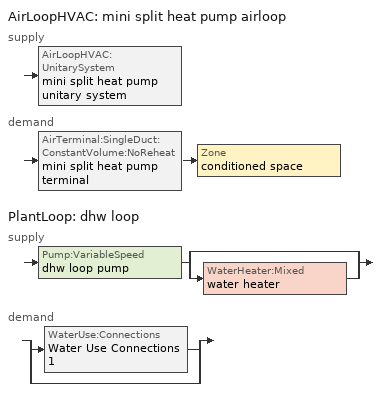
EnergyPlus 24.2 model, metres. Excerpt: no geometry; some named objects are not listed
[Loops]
AirLoopHVAC 'mini split heat pump airloop'
 supply: AirLoopHVAC:UnitarySystem 'mini split heat pump unitary system'
 demand: AirTerminal:SingleDuct:ConstantVolume:NoReheat 'mini split heat pump terminal' > Zone 'conditioned space'
PlantLoop 'dhw loop'
 supply: Pump:VariableSpeed 'dhw loop pump' > split
  | bypass
  | WaterHeater:Mixed 'water heater'
 demand: split
  | WaterUse:Connections 'Water Use Connections 1'
  | bypass
[ZoneControl:Thermostat]
conditioned space Thermostat: Zone or ZoneList=conditioned space; Control Type Schedule=conditioned space Thermostat Schedule; Control 1=conditioned space temperature setpoint; Temperature Difference Between Cutout And Setpoint {deltaC}=0
[ThermostatSetpoint:DualSetpoint]
conditioned space temperature setpoint: Heating Setpoint Temperature Schedule=heating setpoint; Cooling Setpoint Temperature Schedule=cooling setpoint
[AirLoopHVAC:UnitarySystem] Control Type=Load; Controlling Zone or Thermostat Location=conditioned space; Dehumidification Control Type=None; Availability Schedule=Always On Discrete; Fan Placement=BlowThrough; DX Heating Coil Sizing Ratio=1; Use DOAS DX Cooling Coil=No; Minimum Supply Air Temperature {C}=2; Latent Load Control=SensibleOnlyLoadControl; Heating Supply Air Flow Rate Method=SupplyAirFlowRate; No Load Supply Air Flow Rate Method=SupplyAirFlowRate; No Load Supply Air Flow Rate {m3/s}=0; No Load Supply Air Flow Rate Control Set To Low Speed=Yes; Maximum Supply Air Temperature {C}=48.8889; Maximum Outdoor Dry-Bulb Temperature for Supplemental Heater Operation {C}=21; Ancillary On-Cycle Electric Power {W}=0; Ancillary Off-Cycle Electric Power {W}=0
Name | Supply Fan | Supply Air Fan Operating Mode Schedule | Heating Coil | Cooling Supply Air Flow Rate Method | Heating Supply Air Flow Rate {m3/s} | Cooling Coil | Cooling Supply Air Flow Rate {m3/s} | Design Specification Multispeed Object
unit heater unitary system | unit heater supply fan | unit heater auto fan schedule | unit heater htg coil | None | 0.00141584
mini split heat pump unitary system | mini split heat pump supply fan | mini split heat pump auto fan schedule | mini split heat pump htg coil | SupplyAirFlowRate | 0.187835 | mini split heat pump clg coil | 0.187835 | Unitary System Performance Multispeed 1
[Fan:SystemModel] Availability Schedule=Always On Discrete; Speed Control Method=Discrete; Electric Power Minimum Flow Rate Fraction=0.2; Design Pressure Rise {Pa}=500; Motor Efficiency=1; Motor In Air Stream Fraction=1; Design Electric Power Consumption {W}=Autosize; Design Power Sizing Method=PowerPerFlow; Electric Power Per Unit Flow Rate Per Unit Pressure {W/((m3/s)-Pa)}=1.66667; Fan Total Efficiency=0.7; Motor Loss Radiative Fraction=0
Name | Design Maximum Air Flow Rate {m3/s} | Electric Power Per Unit Flow Rate {W/(m3/s)} | Number of Speeds | Speed Flow Fraction 1 | Speed Electric Power Fraction 1 | Speed Flow Fraction 2 | Speed Electric Power Fraction 2 | Speed Flow Fraction 3 | Speed Electric Power Fraction 3 | Speed Flow Fraction 4 | Speed Electric Power Fraction 4
unit heater supply fan | 0.00141584 | 1e-06 | 1 | 1 | 1
mini split heat pump supply fan | 0.231324 | 148.322 | 4 | 0.20706 | 0.00888 | 0.252 | 0.016 | 0.812 | 0.53539 | 1 | 1
[Coil:Heating:Fuel]
unit heater htg coil: Availability Schedule=Always On Discrete; Fuel Type=OtherFuel1; Burner Efficiency=0.3; Nominal Capacity {W}=0.293071; On Cycle Parasitic Electric Load {W}=0; Off Cycle Parasitic Fuel Load {W}=0
[ZoneHVAC:Baseboard:Convective:Electric]
electric baseboard: Availability Schedule=Always On Discrete; Heating Design Capacity {W}=26650.1; Efficiency=1
[AirTerminal:SingleDuct:ConstantVolume:NoReheat]
mini split heat pump terminal: Availability Schedule=Always On Discrete; Maximum Air Flow Rate {m3/s}=0.187835
[Zone equipment]
conditioned space: unit heater unitary system, electric baseboard, mini split heat pump terminal
[AirLoopHVAC]
mini split heat pump airloop: Design Supply Air Flow Rate {m3/s}=0.187835; Design Return Air Flow Fraction of Supply Air Flow=1
[Sizing:System]
mini split heat pump airloop: Type of Load to Size On=Sensible; Design Outdoor Air Flow Rate {m3/s}=Autosize; Central Heating Maximum System Air Flow Ratio=0.3; Preheat Design Temperature {C}=7; Preheat Design Humidity Ratio {kgWater/kgDryAir}=0.008; Precool Design Temperature {C}=12.8; Precool Design Humidity Ratio {kgWater/kgDryAir}=0.008; Central Cooling Design Supply Air Temperature {C}=12.8; Central Heating Design Supply Air Temperature {C}=16.7; Type of Zone Sum to Use=NonCoincident; 100% Outdoor Air in Cooling=Yes; 100% Outdoor Air in Heating=Yes; Central Cooling Design Supply Air Humidity Ratio {kgWater/kgDryAir}=0.0085; Central Heating Design Supply Air Humidity Ratio {kgWater/kgDryAir}=0.008; Cooling Supply Air Flow Rate Method=DesignDay; Cooling Supply Air Flow Rate {m3/s}=0; Cooling Supply Air Flow Rate Per Floor Area {m3/s-m2}=0.00996765; Cooling Fraction of Autosized Cooling Supply Air Flow Rate=1; Cooling Supply Air Flow Rate Per Unit Cooling Capacity {m3/s-W}=3.94755e-05; Heating Supply Air Flow Rate Method=DesignDay; Heating Supply Air Flow Rate {m3/s}=0; Heating Supply Air Flow Rate Per Floor Area {m3/s-m2}=0.00996765; Heating Fraction of Autosized Heating Supply Air Flow Rate=1; Heating Fraction of Autosized Cooling Supply Air Flow Rate=1; Heating Supply Air Flow Rate Per Unit Heating Capacity {m3/s-W}=3.15882e-05; System Outdoor Air Method=ZoneSum; Zone Maximum Outdoor Air Fraction=1; Cooling Design Capacity Method=CoolingDesignCapacity; Cooling Design Capacity {W}=Autosize; Cooling Design Capacity Per Floor Area {W/m2}=234.7; Fraction of Autosized Cooling Design Capacity=1; Heating Design Capacity Method=HeatingDesignCapacity; Heating Design Capacity {W}=Autosize; Heating Design Capacity Per Floor Area {W/m2}=157; Fraction of Autosized Heating Design Capacity=1; Central Cooling Capacity Control Method=OnOff; Occupant Diversity=Autosize
[AvailabilityManager:Scheduled]
mini split heat pump airloop Availability Manager: Schedule=Always On Discrete
[Coil:Heating:DX:MultiSpeed]
mini split heat pump htg coil: Availability Schedule=Always On Discrete; Minimum Outdoor Dry-Bulb Temperature for Compressor Operation {C}=-28.8889; Crankcase Heater Capacity {W}=50; Maximum Outdoor Dry-Bulb Temperature for Crankcase Heater Operation {C}=10; Defrost Energy Input Ratio Function of Temperature Curve=Defrosteir; Maximum Outdoor Dry-Bulb Temperature for Defrost Operation {C}=4.44444; Defrost Strategy=ReverseCycle; Defrost Control=Timed; Defrost Time Period Fraction=0.058333; Resistive Defrost Heater Capacity {W}=AutoSize; Apply Part Load Fraction to Speeds Greater than 1=No; Fuel Type=Electricity; Region number for Calculating HSPF=4; Number of Speeds=2; Speed Gross Rated Heating Capacity 1 {W}=1085.66; Speed Gross Rated Heating COP 1 {W/W}=4.27155; Speed Rated Air Flow Rate 1 {m3/s}=0.058306; Speed Rated Supply Air Fan Power Per Volume Flow Rate 2017 1 {W/(m3/s)}=773.3; Speed Rated Supply Air Fan Power Per Volume Flow Rate 2023 1 {W/(m3/s)}=934.4; Speed Heating Capacity Function of Temperature Curve Name 1=Heat-CAP-fT1; Speed Heating Capacity Function of Flow Fraction Curve Name 1=Heat-CAP-fFF1; Speed Energy Input Ratio Function of Temperature Curve Name 1=Heat-EIR-fT1; Speed Energy Input Ratio Function of Flow Fraction Curve Name 1=Heat-EIR-fFF1; Speed Part Load Fraction Correlation Curve Name 1=Heat-PLF-fPLR1; Speed Rated Waste Heat Fraction of Power Input 1=0.2; Speed Waste Heat Function of Temperature Curve Name 1=ConstantBiquadratic 1; Speed Gross Rated Heating Capacity 2 {W}=4276.03; Speed Gross Rated Heating COP 2 {W/W}=2.95613; Speed Rated Air Flow Rate 2 {m3/s}=0.231372; Speed Rated Supply Air Fan Power Per Volume Flow Rate 2017 2 {W/(m3/s)}=773.3; Speed Rated Supply Air Fan Power Per Volume Flow Rate 2023 2 {W/(m3/s)}=934.4; Speed Heating Capacity Function of Temperature Curve Name 2=Heat-CAP-fT2; Speed Heating Capacity Function of Flow Fraction Curve Name 2=Heat-CAP-fFF2; Speed Energy Input Ratio Function of Temperature Curve Name 2=Heat-EIR-fT2; Speed Energy Input Ratio Function of Flow Fraction Curve Name 2=Heat-EIR-fFF2; Speed Part Load Fraction Correlation Curve Name 2=Heat-PLF-fPLR2; Speed Rated Waste Heat Fraction of Power Input 2=0.2; Speed Waste Heat Function of Temperature Curve Name 2=ConstantBiquadratic 1
[Coil:Cooling:DX:MultiSpeed]
mini split heat pump clg coil: Availability Schedule=Always On Discrete; Condenser Type=AirCooled; Minimum Outdoor Dry-Bulb Temperature for Compressor Operation {C}=-25; Apply Part Load Fraction to Speeds Greater than 1=No; Apply Latent Degradation to Speeds Greater than 1=No; Crankcase Heater Capacity {W}=50; Maximum Outdoor Dry-Bulb Temperature for Crankcase Heater Operation {C}=10; Basin Heater Capacity {W/K}=0; Basin Heater Setpoint Temperature {C}=2; Fuel Type=Electricity; Number of Speeds=2; Speed Gross Rated Total Cooling Capacity 1 {W}=892.794; Speed Gross Rated Sensible Heat Ratio 1=0.806404; Speed Gross Rated Cooling COP 1 {W/W}=3.8641; Speed Rated Air Flow Rate 1 {m3/s}=0.0479074; Speed Rated Evaporator Fan Power Per Volume Flow Rate 2017 1 {W/(m3/s)}=773.3; Speed Rated Evaporator Fan Power Per Volume Flow Rate 2023 1 {W/(m3/s)}=934.4; Speed Total Cooling Capacity Function of Temperature Curve Name 1=Cool-CAP-fT1; Speed Total Cooling Capacity Function of Flow Fraction Curve Name 1=Cool-CAP-fFF1; Speed Energy Input Ratio Function of Temperature Curve Name 1=Cool-EIR-fT1; Speed Energy Input Ratio Function of Flow Fraction Curve Name 1=Cool-EIR-fFF1; Speed Part Load Fraction Correlation Curve Name 1=Cool-PLF-fPLR1; Speed Nominal Time for Condensate Removal to Begin 1 {s}=1000; Speed Ratio of Initial Moisture Evaporation Rate and Steady State Latent Capacity 1=1.5; Speed Maximum Cycling Rate 1 {cycles/hr}=3; Speed Latent Capacity Time Constant 1 {s}=45; Speed Rated Waste Heat Fraction of Power Input 1=0.2; Speed Waste Heat Function of Temperature Curve Name 1=ConstantBiquadratic; Speed Evaporative Condenser Effectiveness 1=0.9; Speed Evaporative Condenser Air Flow Rate 1 {m3/s}=AutoSize; Speed Rated Evaporative Condenser Pump Power Consumption 1 {W}=AutoSize; Speed Gross Rated Total Cooling Capacity 2 {W}=3518.37; Speed Gross Rated Sensible Heat Ratio 2=0.759942; Speed Gross Rated Cooling COP 2 {W/W}=2.92505; Speed Rated Air Flow Rate 2 {m3/s}=0.187874; Speed Rated Evaporator Fan Power Per Volume Flow Rate 2017 2 {W/(m3/s)}=773.3; Speed Rated Evaporator Fan Power Per Volume Flow Rate 2023 2 {W/(m3/s)}=934.4; Speed Total Cooling Capacity Function of Temperature Curve Name 2=Cool-CAP-fT2; Speed Total Cooling Capacity Function of Flow Fraction Curve Name 2=Cool-CAP-fFF2; Speed Energy Input Ratio Function of Temperature Curve Name 2=Cool-EIR-fT2; Speed Energy Input Ratio Function of Flow Fraction Curve Name 2=Cool-EIR-fFF2; Speed Part Load Fraction Correlation Curve Name 2=Cool-PLF-fPLR2; Speed Nominal Time for Condensate Removal to Begin 2 {s}=1000; Speed Ratio of Initial Moisture Evaporation Rate and Steady State Latent Capacity 2=1.5; Speed Maximum Cycling Rate 2 {cycles/hr}=3; Speed Latent Capacity Time Constant 2 {s}=45; Speed Rated Waste Heat Fraction of Power Input 2=0.2; Speed Waste Heat Function of Temperature Curve Name 2=ConstantBiquadratic; Speed Evaporative Condenser Effectiveness 2=0.9; Speed Evaporative Condenser Air Flow Rate 2 {m3/s}=AutoSize; Speed Rated Evaporative Condenser Pump Power Consumption 2 {W}=AutoSize
[UnitarySystemPerformance:Multispeed]
Unitary System Performance Multispeed 1: Number of Speeds for Heating=2; Number of Speeds for Cooling=2; Single Mode Operation=No; No Load Supply Air Flow Rate Ratio=1; Heating Speed Supply Air Flow Ratio 1=0.310345; Cooling Speed Supply Air Flow Ratio 1=0.255; Heating Speed Supply Air Flow Ratio 2=1.23153; Cooling Speed Supply Air Flow Ratio 2=1
[PlantLoop]
dhw loop: Fluid Type=Water; Plant Equipment Operation Scheme=dhw loop Operation Schemes; Maximum Loop Temperature {C}=100; Minimum Loop Temperature {C}=0; Maximum Loop Flow Rate {m3/s}=0.01; Minimum Loop Flow Rate {m3/s}=0; Plant Loop Volume {m3}=0.003; Load Distribution Scheme=Optimal; Plant Loop Demand Calculation Scheme=SingleSetpoint; Common Pipe Simulation=None
[Sizing:Plant]
dhw loop: Loop Type=Heating; Design Loop Exit Temperature {C}=56; Loop Design Temperature Difference {deltaC}=5.55556; Sizing Option=NonCoincident; Zone Timesteps in Averaging Window=1; Coincident Sizing Factor Mode=None
[Pump:VariableSpeed]
dhw loop pump: Design Maximum Flow Rate {m3/s}=0.01; Design Pump Head {Pa}=1; Design Power Consumption {W}=0; Motor Efficiency=0.85; Fraction of Motor Inefficiencies to Fluid Stream=0; Coefficient 1 of the Part Load Performance Curve=0; Coefficient 2 of the Part Load Performance Curve=1; Coefficient 3 of the Part Load Performance Curve=0; Coefficient 4 of the Part Load Performance Curve=0; Design Minimum Flow Rate {m3/s}=0; Pump Control Type=Intermittent; Skin Loss Radiative Fraction=0.5; Design Power Sizing Method=PowerPerFlowPerPressure; Design Electric Power per Unit Flow Rate {W/(m3/s)}=348701.1; Design Shaft Power per Unit Flow Rate per Unit Head {W/((m3/s)-Pa)}=1.28205; Design Minimum Flow Rate Fraction=0
[WaterHeater:Mixed]
water heater: Tank Volume {m3}=0.170344; Setpoint Temperature Schedule=water heater setpoint; Deadband Temperature Difference {deltaC}=2; Maximum Temperature Limit {C}=99; Heater Control Type=Cycle; Heater Maximum Capacity {W}=5500.06; Heater Minimum Capacity {W}=0; Heater Ignition Minimum Flow Rate {m3/s}=0; Heater Ignition Delay {s}=0; Heater Fuel Type=Electricity; Heater Thermal Efficiency=1; Off Cycle Parasitic Fuel Consumption Rate {W}=0; Off Cycle Parasitic Fuel Type=Electricity; Off Cycle Parasitic Heat Fraction to Tank=0; On Cycle Parasitic Fuel Consumption Rate {W}=0; On Cycle Parasitic Fuel Type=Electricity; On Cycle Parasitic Heat Fraction to Tank=0; Ambient Temperature Indicator=Zone; Ambient Temperature Zone=conditioned space; Off Cycle Loss Coefficient to Ambient Temperature {W/K}=2.93714; Off Cycle Loss Fraction to Zone=1; On Cycle Loss Coefficient to Ambient Temperature {W/K}=2.93714; On Cycle Loss Fraction to Zone=1; Use Side Effectiveness=1; Source Side Effectiveness=1; Use Side Design Flow Rate {m3/s}=Autosize; Source Side Design Flow Rate {m3/s}=Autosize; Indirect Water Heating Recovery Time {hr}=1.5; Source Side Flow Control Mode=IndirectHeatPrimarySetpoint
[WaterHeater:Sizing]
water heater: Design Mode=PeakDraw; Time Storage Can Meet Peak Draw {hr}=0.538503; Time for Tank Recovery {hr}=0; Nominal Tank Volume for Autosizing Plant Connections {m3}=1
[SetpointManager:Scheduled]
Setpoint Manager Scheduled 1: Control Variable=Temperature; Schedule=dhw temp
[WaterUse:Connections]
Water Use Connections 1: Drain Water Heat Exchanger Type=None; Drain Water Heat Exchanger Destination=Plant; Water Use Equipment Name 1=dhw fixtures; Water Use Equipment Name 2=dhw distribution waste; Water Use Equipment Name 3=clothes washer; Water Use Equipment Name 4=dishwasher
[WaterUse:Equipment]
Name | Peak Flow Rate {m3/s} | Flow Rate Fraction Schedule | Target Temperature Schedule
dhw fixtures | 4.42001e-06 | dhw fixtures schedule | mixed water temperature schedule
dhw distribution waste | 1.33996e-06 | dhw fixtures schedule | mixed water temperature schedule
clothes washer | 9.69919e-07 | clothes washer schedule
dishwasher | 2.90872e-07 | dishwasher schedule
[PlantEquipmentOperationSchemes]
dhw loop Operation Schemes: Control Scheme Object Type 1=PlantEquipmentOperation:HeatingLoad; Control Scheme Name 1=dhw loop Heating Operation Scheme; Control Scheme Schedule Name 1=Always On Discrete
[PlantEquipmentOperation:HeatingLoad]
dhw loop Heating Operation Scheme: Load Range Lower Limit 1 {W}=0; Load Range Upper Limit 1 {W}=1000000000; Range Equipment List Name 1=dhw loop Heating Equipment List
[PlantEquipmentList]
dhw loop Heating Equipment List: WaterHeater:Mixed, water heater
[EnergyManagementSystem:GlobalVariable]
infil_program_Qfan
infil_program_Qinf
mini_split_heat_pump_airloop_Fan_RTF
natural_vent_program_Qnv
natural_vent_program_Qwhf
[EnergyManagementSystem:InternalVariable]
mini_split_heat_pump_airloop_max_sup_fan_mfr: Internal Data Index Key=mini split heat pump supply fan; Internal Data Type=Fan Maximum Mass Flow Rate
[EnergyManagementSystem:Sensor]
Name | Output:Variable or Output:Meter Index Key | Output:Variable or Output:Meter
airflow_gain | infil flow | Infiltration Sensible Heat Gain Energy
airflow_gain_1 | natural vent flow | Infiltration Sensible Heat Gain Energy
airflow_gain_2 | whole house fan flow | Infiltration Sensible Heat Gain Energy
airflow_loss | infil flow | Infiltration Sensible Heat Loss Energy
airflow_loss_1 | natural vent flow | Infiltration Sensible Heat Loss Energy
airflow_loss_2 | whole house fan flow | Infiltration Sensible Heat Loss Energy
clg_load_cond |  | Cooling:EnergyTransfer:Zone:CONDITIONED SPACE
clg_sp_s; clg_sp_s_1 | cooling setpoint | Schedule Value
clothes_dryer_exhaust_0_sch_s | clothes dryer exhaust 0 schedule | Schedule Value
conditioned_space_clg_unmet_s | conditioned space | Zone Cooling Setpoint Not Met Time
conditioned_space_htg_unmet_s | conditioned space | Zone Heating Setpoint Not Met Time
cool_season | cooling season schedule | Schedule Value
dhw_loss | water heater | Water Heater Heat Loss Energy
dhw_rtf | water heater | Water Heater Runtime Fraction
fridge_tin_s; tin_s; tin_s_1 | conditioned space | Zone Mean Air Temperature
htg_load_cond |  | Heating:EnergyTransfer:Zone:CONDITIONED SPACE
htg_sp_s; htg_sp_s_1 | heating setpoint | Schedule Value
ig_ee_conv | clothes dryer | Electric Equipment Convective Heating Energy
ig_ee_conv_1 | clothes washer | Electric Equipment Convective Heating Energy
ig_ee_conv_2 | cooking range | Electric Equipment Convective Heating Energy
ig_ee_conv_3 | dishwasher | Electric Equipment Convective Heating Energy
ig_ee_conv_4 | fridge | Electric Equipment Convective Heating Energy
ig_ee_conv_5 | misc plug loads | Electric Equipment Convective Heating Energy
ig_ee_conv_6 | whole house fan | Electric Equipment Convective Heating Energy
ig_ee_rad | clothes dryer | Electric Equipment Radiant Heating Energy
ig_ee_rad_1 | clothes washer | Electric Equipment Radiant Heating Energy
ig_ee_rad_2 | cooking range | Electric Equipment Radiant Heating Energy
ig_ee_rad_3 | dishwasher | Electric Equipment Radiant Heating Energy
ig_ee_rad_4 | fridge | Electric Equipment Radiant Heating Energy
ig_ee_rad_5 | misc plug loads | Electric Equipment Radiant Heating Energy
ig_ee_rad_6 | whole house fan | Electric Equipment Radiant Heating Energy
ig_lgt_conv | interior lighting | Lights Convective Heating Energy
ig_lgt_rad | interior lighting | Lights Radiant Heating Energy
ig_lgt_vis | interior lighting | Lights Visible Radiation Heating Energy
ig_oe_conv | clothes dryer 1 | Other Equipment Convective Heating Energy
ig_oe_conv_1 | cooking range 1 | Other Equipment Convective Heating Energy
ig_oe_conv_2 | general water use latent | Other Equipment Convective Heating Energy
ig_oe_conv_3 | general water use sensible | Other Equipment Convective Heating Energy
ig_oe_conv_4 | water heater energy adjustment1 | Other Equipment Convective Heating Energy
ig_oe_rad | clothes dryer 1 | Other Equipment Radiant Heating Energy
ig_oe_rad_1 | cooking range 1 | Other Equipment Radiant Heating Energy
ig_oe_rad_2 | general water use latent | Other Equipment Radiant Heating Energy
ig_oe_rad_3 | general water use sensible | Other Equipment Radiant Heating Energy
ig_oe_rad_4 | water heater energy adjustment1 | Other Equipment Radiant Heating Energy
ig_ppl_conv | occupants | People Convective Heating Energy
ig_ppl_rad | occupants | People Radiant Heating Energy
im_conv | furniture mass conditioned space 1 | Surface Inside Face Convection Heat Gain Energy
im_conv_1 | partition wall mass | Surface Inside Face Convection Heat Gain Energy
im_ig | furniture mass conditioned space 1 | Surface Inside Face Internal Gains Radiation Heat Gain Energy
im_ig_1 | partition wall mass | Surface Inside Face Internal Gains Radiation Heat Gain Energy
im_lgt | furniture mass conditioned space 1 | Surface Inside Face Lights Radiation Heat Gain Energy
im_lgt_1 | partition wall mass | Surface Inside Face Lights Radiation Heat Gain Energy
im_sol | furniture mass conditioned space 1 | Surface Inside Face Solar Radiation Heat Gain Energy
im_sol_1 | partition wall mass | Surface Inside Face Solar Radiation Heat Gain Energy
im_surf | furniture mass conditioned space 1 | Surface Inside Face Net Surface Thermal Radiation Heat Gain Energy
im_surf_1 | partition wall mass | Surface Inside Face Net Surface Thermal Radiation Heat Gain Energy
mech_vent_bath_fan_0_sch_s | mech vent bath fan 0 schedule | Schedule Value
mech_vent_bath_fan_1_sch_s | mech vent bath fan 1 schedule | Schedule Value
mech_vent_range_fan_0_sch_s | mech vent range fan 0 schedule | Schedule Value
mini_split_heat_pump_airloop_Fan_RTF_s | mini split heat pump supply fan | Fan Runtime Fraction Speed 1
mini_split_heat_pump_airloop_Fan_RTF_s_1 | mini split heat pump supply fan | Fan Runtime Fraction Speed 2
mini_split_heat_pump_airloop_Fan_RTF_s_2 | mini split heat pump supply fan | Fan Runtime Fraction Speed 3
mini_split_heat_pump_airloop_Fan_RTF_s_3 | mini split heat pump supply fan | Fan Runtime Fraction Speed 4
mini_split_heat_pump_clg_coil_s | mini split heat pump clg coil | Cooling Coil Total Cooling Energy
mini_split_heat_pump_htg_coil_s | mini split heat pump htg coil | Heating Coil Heating Energy
mini_split_heat_pump_supply_fan_s | mini split heat pump supply fan | Fan Electricity Energy
mv_conv | mech vent bath fan 0 | Electric Equipment Convective Heating Energy
mv_conv_1 | mech vent bath fan 1 | Electric Equipment Convective Heating Energy
mv_conv_2 | mech vent house fan | Electric Equipment Convective Heating Energy
mv_conv_3 | mech vent house fan cfis | Electric Equipment Convective Heating Energy
mv_conv_4 | mech vent range fan 0 | Electric Equipment Convective Heating Energy
mv_conv_5 | mech vent house fan latent load | Other Equipment Convective Heating Energy
mv_conv_6 | mech vent house fan sensible load | Other Equipment Convective Heating Energy
mv_rad | mech vent bath fan 0 | Electric Equipment Radiant Heating Energy
mv_rad_1 | mech vent bath fan 1 | Electric Equipment Radiant Heating Energy
mv_rad_2 | mech vent house fan | Electric Equipment Radiant Heating Energy
mv_rad_3 | mech vent house fan cfis | Electric Equipment Radiant Heating Energy
mv_rad_4 | mech vent range fan 0 | Electric Equipment Radiant Heating Energy
mv_rad_5 | mech vent house fan latent load | Other Equipment Radiant Heating Energy
mv_rad_6 | mech vent house fan sensible load | Other Equipment Radiant Heating Energy
natural_vent_s | natural vent schedule | Schedule Value
out_pb_s |  | Site Outdoor Air Barometric Pressure
out_wt_s |  | Site Outdoor Air Humidity Ratio
site_vw_s |  | Site Wind Speed
ss_back_out | Window1 | Surface Window Shortwave from Zone Back Out Window Heat Transfer Rate
ss_back_out_1 | Window11 | Surface Window Shortwave from Zone Back Out Window Heat Transfer Rate
ss_back_out_2 | Window12 | Surface Window Shortwave from Zone Back Out Window Heat Transfer Rate
ss_back_out_3 | Window13 | Surface Window Shortwave from Zone Back Out Window Heat Transfer Rate
ss_back_out_4 | Window16 | Surface Window Shortwave from Zone Back Out Window Heat Transfer Rate
ss_back_out_5 | Window3 | Surface Window Shortwave from Zone Back Out Window Heat Transfer Rate
ss_back_out_6 | Window4 | Surface Window Shortwave from Zone Back Out Window Heat Transfer Rate
ss_back_out_7 | Window7 | Surface Window Shortwave from Zone Back Out Window Heat Transfer Rate
ss_back_out_8 | Window8 | Surface Window Shortwave from Zone Back Out Window Heat Transfer Rate
ss_back_out_9 | Window9 | Surface Window Shortwave from Zone Back Out Window Heat Transfer Rate
ss_conv | Door1 | Surface Inside Face Convection Heat Gain Energy
ss_conv_1 | Door3 | Surface Inside Face Convection Heat Gain Energy
ss_conv_10 | Window8 | Surface Inside Face Convection Heat Gain Energy
ss_conv_11 | Window9 | Surface Inside Face Convection Heat Gain Energy
ss_conv_2 | Window1 | Surface Inside Face Convection Heat Gain Energy
ss_conv_3 | Window11 | Surface Inside Face Convection Heat Gain Energy
ss_conv_4 | Window12 | Surface Inside Face Convection Heat Gain Energy
ss_conv_5 | Window13 | Surface Inside Face Convection Heat Gain Energy
ss_conv_6 | Window16 | Surface Inside Face Convection Heat Gain Energy
ss_conv_7 | Window3 | Surface Inside Face Convection Heat Gain Energy
ss_conv_8 | Window4 | Surface Inside Face Convection Heat Gain Energy
ss_conv_9 | Window7 | Surface Inside Face Convection Heat Gain Energy
ss_ig | Door1 | Surface Inside Face Internal Gains Radiation Heat Gain Energy
ss_ig_1 | Door3 | Surface Inside Face Internal Gains Radiation Heat Gain Energy
ss_ig_10 | Window8 | Surface Inside Face Internal Gains Radiation Heat Gain Energy
ss_ig_11 | Window9 | Surface Inside Face Internal Gains Radiation Heat Gain Energy
ss_ig_2 | Window1 | Surface Inside Face Internal Gains Radiation Heat Gain Energy
ss_ig_3 | Window11 | Surface Inside Face Internal Gains Radiation Heat Gain Energy
ss_ig_4 | Window12 | Surface Inside Face Internal Gains Radiation Heat Gain Energy
ss_ig_5 | Window13 | Surface Inside Face Internal Gains Radiation Heat Gain Energy
ss_ig_6 | Window16 | Surface Inside Face Internal Gains Radiation Heat Gain Energy
ss_ig_7 | Window3 | Surface Inside Face Internal Gains Radiation Heat Gain Energy
ss_ig_8 | Window4 | Surface Inside Face Internal Gains Radiation Heat Gain Energy
ss_ig_9 | Window7 | Surface Inside Face Internal Gains Radiation Heat Gain Energy
ss_lgt | Door1 | Surface Inside Face Lights Radiation Heat Gain Energy
ss_lgt_1 | Door3 | Surface Inside Face Lights Radiation Heat Gain Energy
ss_sol | Door1 | Surface Inside Face Solar Radiation Heat Gain Energy
ss_sol_1 | Door3 | Surface Inside Face Solar Radiation Heat Gain Energy
ss_surf | Door1 | Surface Inside Face Net Surface Thermal Radiation Heat Gain Energy
ss_surf_1 | Door3 | Surface Inside Face Net Surface Thermal Radiation Heat Gain Energy
ss_surf_10 | Window8 | Surface Inside Face Net Surface Thermal Radiation Heat Gain Energy
ss_surf_11 | Window9 | Surface Inside Face Net Surface Thermal Radiation Heat Gain Energy
ss_surf_2 | Window1 | Surface Inside Face Net Surface Thermal Radiation Heat Gain Energy
ss_surf_3 | Window11 | Surface Inside Face Net Surface Thermal Radiation Heat Gain Energy
ss_surf_4 | Window12 | Surface Inside Face Net Surface Thermal Radiation Heat Gain Energy
ss_surf_5 | Window13 | Surface Inside Face Net Surface Thermal Radiation Heat Gain Energy
ss_surf_6 | Window16 | Surface Inside Face Net Surface Thermal Radiation Heat Gain Energy
ss_surf_7 | Window3 | Surface Inside Face Net Surface Thermal Radiation Heat Gain Energy
ss_surf_8 | Window4 | Surface Inside Face Net Surface Thermal Radiation Heat Gain Energy
ss_surf_9 | Window7 | Surface Inside Face Net Surface Thermal Radiation Heat Gain Energy
ss_trans_in | Window1 | Surface Window Transmitted Solar Radiation Rate
ss_trans_in_1 | Window11 | Surface Window Transmitted Solar Radiation Rate
ss_trans_in_2 | Window12 | Surface Window Transmitted Solar Radiation Rate
ss_trans_in_3 | Window13 | Surface Window Transmitted Solar Radiation Rate
ss_trans_in_4 | Window16 | Surface Window Transmitted Solar Radiation Rate
ss_trans_in_5 | Window3 | Surface Window Transmitted Solar Radiation Rate
ss_trans_in_6 | Window4 | Surface Window Transmitted Solar Radiation Rate
ss_trans_in_7 | Window7 | Surface Window Transmitted Solar Radiation Rate
ss_trans_in_8 | Window8 | Surface Window Transmitted Solar Radiation Rate
ss_trans_in_9 | Window9 | Surface Window Transmitted Solar Radiation Rate
ss_trans_out | Window1 | Surface Inside Face Initial Transmitted Diffuse Transmitted Out Window Solar Radiation Rate
ss_trans_out_1 | Window11 | Surface Inside Face Initial Transmitted Diffuse Transmitted Out Window Solar Radiation Rate
ss_trans_out_2 | Window12 | Surface Inside Face Initial Transmitted Diffuse Transmitted Out Window Solar Radiation Rate
ss_trans_out_3 | Window13 | Surface Inside Face Initial Transmitted Diffuse Transmitted Out Window Solar Radiation Rate
ss_trans_out_4 | Window16 | Surface Inside Face Initial Transmitted Diffuse Transmitted Out Window Solar Radiation Rate
ss_trans_out_5 | Window3 | Surface Inside Face Initial Transmitted Diffuse Transmitted Out Window Solar Radiation Rate
ss_trans_out_6 | Window4 | Surface Inside Face Initial Transmitted Diffuse Transmitted Out Window Solar Radiation Rate
ss_trans_out_7 | Window7 | Surface Inside Face Initial Transmitted Diffuse Transmitted Out Window Solar Radiation Rate
ss_trans_out_8 | Window8 | Surface Inside Face Initial Transmitted Diffuse Transmitted Out Window Solar Radiation Rate
ss_trans_out_9 | Window9 | Surface Inside Face Initial Transmitted Diffuse Transmitted Out Window Solar Radiation Rate
s_conv | Floor1 | Surface Inside Face Convection Heat Gain Energy
s_conv_1 | FoundationWall1 | Surface Inside Face Convection Heat Gain Energy
s_conv_10 | RimJoist2:270 | Surface Inside Face Convection Heat Gain Energy
s_conv_11 | RimJoist2:90 | Surface Inside Face Convection Heat Gain Energy
s_conv_12 | Roof2:0 | Surface Inside Face Convection Heat Gain Energy
s_conv_13 | Roof2:180 | Surface Inside Face Convection Heat Gain Energy
s_conv_14 | Roof2:270 | Surface Inside Face Convection Heat Gain Energy
s_conv_15 | Roof2:90 | Surface Inside Face Convection Heat Gain Energy
s_conv_16 | Slab1 | Surface Inside Face Convection Heat Gain Energy
s_conv_17 | Wall1:0 | Surface Inside Face Convection Heat Gain Energy
s_conv_18 | Wall1:180 | Surface Inside Face Convection Heat Gain Energy
s_conv_19 | Wall1:270 | Surface Inside Face Convection Heat Gain Energy
s_conv_2 | inferred conditioned ceiling | Surface Inside Face Convection Heat Gain Energy
s_conv_20 | Wall1:90 | Surface Inside Face Convection Heat Gain Energy
s_conv_21 | Wall2:0 | Surface Inside Face Convection Heat Gain Energy
s_conv_22 | Wall2:180 | Surface Inside Face Convection Heat Gain Energy
s_conv_23 | Wall2:270 | Surface Inside Face Convection Heat Gain Energy
s_conv_24 | Wall2:90 | Surface Inside Face Convection Heat Gain Energy
s_conv_25 | Wall7:0 | Surface Inside Face Convection Heat Gain Energy
s_conv_26 | Wall7:180 | Surface Inside Face Convection Heat Gain Energy
s_conv_27 | Wall7:270 | Surface Inside Face Convection Heat Gain Energy
s_conv_28 | Wall7:90 | Surface Inside Face Convection Heat Gain Energy
s_conv_3 | inferred conditioned floor | Surface Inside Face Convection Heat Gain Energy
s_conv_4 | RimJoist1:0 | Surface Inside Face Convection Heat Gain Energy
s_conv_5 | RimJoist1:180 | Surface Inside Face Convection Heat Gain Energy
s_conv_6 | RimJoist1:270 | Surface Inside Face Convection Heat Gain Energy
s_conv_7 | RimJoist1:90 | Surface Inside Face Convection Heat Gain Energy
s_conv_8 | RimJoist2:0 | Surface Inside Face Convection Heat Gain Energy
s_conv_9 | RimJoist2:180 | Surface Inside Face Convection Heat Gain Energy
s_ig | Floor1 | Surface Inside Face Internal Gains Radiation Heat Gain Energy
s_ig_1 | FoundationWall1 | Surface Inside Face Internal Gains Radiation Heat Gain Energy
s_ig_10 | RimJoist2:270 | Surface Inside Face Internal Gains Radiation Heat Gain Energy
s_ig_11 | RimJoist2:90 | Surface Inside Face Internal Gains Radiation Heat Gain Energy
s_ig_12 | Roof2:0 | Surface Inside Face Internal Gains Radiation Heat Gain Energy
s_ig_13 | Roof2:180 | Surface Inside Face Internal Gains Radiation Heat Gain Energy
s_ig_14 | Roof2:270 | Surface Inside Face Internal Gains Radiation Heat Gain Energy
s_ig_15 | Roof2:90 | Surface Inside Face Internal Gains Radiation Heat Gain Energy
s_ig_16 | Slab1 | Surface Inside Face Internal Gains Radiation Heat Gain Energy
s_ig_17 | Wall1:0 | Surface Inside Face Internal Gains Radiation Heat Gain Energy
s_ig_18 | Wall1:180 | Surface Inside Face Internal Gains Radiation Heat Gain Energy
s_ig_19 | Wall1:270 | Surface Inside Face Internal Gains Radiation Heat Gain Energy
s_ig_2 | inferred conditioned ceiling | Surface Inside Face Internal Gains Radiation Heat Gain Energy
s_ig_20 | Wall1:90 | Surface Inside Face Internal Gains Radiation Heat Gain Energy
s_ig_21 | Wall2:0 | Surface Inside Face Internal Gains Radiation Heat Gain Energy
s_ig_22 | Wall2:180 | Surface Inside Face Internal Gains Radiation Heat Gain Energy
s_ig_23 | Wall2:270 | Surface Inside Face Internal Gains Radiation Heat Gain Energy
s_ig_24 | Wall2:90 | Surface Inside Face Internal Gains Radiation Heat Gain Energy
s_ig_25 | Wall7:0 | Surface Inside Face Internal Gains Radiation Heat Gain Energy
s_ig_26 | Wall7:180 | Surface Inside Face Internal Gains Radiation Heat Gain Energy
s_ig_27 | Wall7:270 | Surface Inside Face Internal Gains Radiation Heat Gain Energy
s_ig_28 | Wall7:90 | Surface Inside Face Internal Gains Radiation Heat Gain Energy
s_ig_3 | inferred conditioned floor | Surface Inside Face Internal Gains Radiation Heat Gain Energy
s_ig_4 | RimJoist1:0 | Surface Inside Face Internal Gains Radiation Heat Gain Energy
s_ig_5 | RimJoist1:180 | Surface Inside Face Internal Gains Radiation Heat Gain Energy
s_ig_6 | RimJoist1:270 | Surface Inside Face Internal Gains Radiation Heat Gain Energy
s_ig_7 | RimJoist1:90 | Surface Inside Face Internal Gains Radiation Heat Gain Energy
s_ig_8 | RimJoist2:0 | Surface Inside Face Internal Gains Radiation Heat Gain Energy
s_ig_9 | RimJoist2:180 | Surface Inside Face Internal Gains Radiation Heat Gain Energy
s_lgt | Floor1 | Surface Inside Face Lights Radiation Heat Gain Energy
s_lgt_1 | FoundationWall1 | Surface Inside Face Lights Radiation Heat Gain Energy
s_lgt_10 | RimJoist2:270 | Surface Inside Face Lights Radiation Heat Gain Energy
s_lgt_11 | RimJoist2:90 | Surface Inside Face Lights Radiation Heat Gain Energy
s_lgt_12 | Roof2:0 | Surface Inside Face Lights Radiation Heat Gain Energy
s_lgt_13 | Roof2:180 | Surface Inside Face Lights Radiation Heat Gain Energy
s_lgt_14 | Roof2:270 | Surface Inside Face Lights Radiation Heat Gain Energy
s_lgt_15 | Roof2:90 | Surface Inside Face Lights Radiation Heat Gain Energy
s_lgt_16 | Slab1 | Surface Inside Face Lights Radiation Heat Gain Energy
s_lgt_17 | Wall1:0 | Surface Inside Face Lights Radiation Heat Gain Energy
s_lgt_18 | Wall1:180 | Surface Inside Face Lights Radiation Heat Gain Energy
s_lgt_19 | Wall1:270 | Surface Inside Face Lights Radiation Heat Gain Energy
s_lgt_2 | inferred conditioned ceiling | Surface Inside Face Lights Radiation Heat Gain Energy
s_lgt_20 | Wall1:90 | Surface Inside Face Lights Radiation Heat Gain Energy
s_lgt_21 | Wall2:0 | Surface Inside Face Lights Radiation Heat Gain Energy
s_lgt_22 | Wall2:180 | Surface Inside Face Lights Radiation Heat Gain Energy
s_lgt_23 | Wall2:270 | Surface Inside Face Lights Radiation Heat Gain Energy
s_lgt_24 | Wall2:90 | Surface Inside Face Lights Radiation Heat Gain Energy
s_lgt_25 | Wall7:0 | Surface Inside Face Lights Radiation Heat Gain Energy
s_lgt_26 | Wall7:180 | Surface Inside Face Lights Radiation Heat Gain Energy
s_lgt_27 | Wall7:270 | Surface Inside Face Lights Radiation Heat Gain Energy
s_lgt_28 | Wall7:90 | Surface Inside Face Lights Radiation Heat Gain Energy
s_lgt_3 | inferred conditioned floor | Surface Inside Face Lights Radiation Heat Gain Energy
s_lgt_4 | RimJoist1:0 | Surface Inside Face Lights Radiation Heat Gain Energy
s_lgt_5 | RimJoist1:180 | Surface Inside Face Lights Radiation Heat Gain Energy
s_lgt_6 | RimJoist1:270 | Surface Inside Face Lights Radiation Heat Gain Energy
s_lgt_7 | RimJoist1:90 | Surface Inside Face Lights Radiation Heat Gain Energy
s_lgt_8 | RimJoist2:0 | Surface Inside Face Lights Radiation Heat Gain Energy
s_lgt_9 | RimJoist2:180 | Surface Inside Face Lights Radiation Heat Gain Energy
s_sol | Floor1 | Surface Inside Face Solar Radiation Heat Gain Energy
s_sol_1 | FoundationWall1 | Surface Inside Face Solar Radiation Heat Gain Energy
s_sol_10 | RimJoist2:270 | Surface Inside Face Solar Radiation Heat Gain Energy
s_sol_11 | RimJoist2:90 | Surface Inside Face Solar Radiation Heat Gain Energy
s_sol_12 | Roof2:0 | Surface Inside Face Solar Radiation Heat Gain Energy
s_sol_13 | Roof2:180 | Surface Inside Face Solar Radiation Heat Gain Energy
s_sol_14 | Roof2:270 | Surface Inside Face Solar Radiation Heat Gain Energy
s_sol_15 | Roof2:90 | Surface Inside Face Solar Radiation Heat Gain Energy
s_sol_16 | Slab1 | Surface Inside Face Solar Radiation Heat Gain Energy
s_sol_17 | Wall1:0 | Surface Inside Face Solar Radiation Heat Gain Energy
s_sol_18 | Wall1:180 | Surface Inside Face Solar Radiation Heat Gain Energy
s_sol_19 | Wall1:270 | Surface Inside Face Solar Radiation Heat Gain Energy
s_sol_2 | inferred conditioned ceiling | Surface Inside Face Solar Radiation Heat Gain Energy
s_sol_20 | Wall1:90 | Surface Inside Face Solar Radiation Heat Gain Energy
s_sol_21 | Wall2:0 | Surface Inside Face Solar Radiation Heat Gain Energy
s_sol_22 | Wall2:180 | Surface Inside Face Solar Radiation Heat Gain Energy
s_sol_23 | Wall2:270 | Surface Inside Face Solar Radiation Heat Gain Energy
s_sol_24 | Wall2:90 | Surface Inside Face Solar Radiation Heat Gain Energy
s_sol_25 | Wall7:0 | Surface Inside Face Solar Radiation Heat Gain Energy
s_sol_26 | Wall7:180 | Surface Inside Face Solar Radiation Heat Gain Energy
s_sol_27 | Wall7:270 | Surface Inside Face Solar Radiation Heat Gain Energy
s_sol_28 | Wall7:90 | Surface Inside Face Solar Radiation Heat Gain Energy
s_sol_3 | inferred conditioned floor | Surface Inside Face Solar Radiation Heat Gain Energy
s_sol_4 | RimJoist1:0 | Surface Inside Face Solar Radiation Heat Gain Energy
s_sol_5 | RimJoist1:180 | Surface Inside Face Solar Radiation Heat Gain Energy
s_sol_6 | RimJoist1:270 | Surface Inside Face Solar Radiation Heat Gain Energy
s_sol_7 | RimJoist1:90 | Surface Inside Face Solar Radiation Heat Gain Energy
s_sol_8 | RimJoist2:0 | Surface Inside Face Solar Radiation Heat Gain Energy
s_sol_9 | RimJoist2:180 | Surface Inside Face Solar Radiation Heat Gain Energy
s_surf | Floor1 | Surface Inside Face Net Surface Thermal Radiation Heat Gain Energy
s_surf_1 | FoundationWall1 | Surface Inside Face Net Surface Thermal Radiation Heat Gain Energy
s_surf_10 | RimJoist2:270 | Surface Inside Face Net Surface Thermal Radiation Heat Gain Energy
s_surf_11 | RimJoist2:90 | Surface Inside Face Net Surface Thermal Radiation Heat Gain Energy
s_surf_12 | Roof2:0 | Surface Inside Face Net Surface Thermal Radiation Heat Gain Energy
s_surf_13 | Roof2:180 | Surface Inside Face Net Surface Thermal Radiation Heat Gain Energy
s_surf_14 | Roof2:270 | Surface Inside Face Net Surface Thermal Radiation Heat Gain Energy
s_surf_15 | Roof2:90 | Surface Inside Face Net Surface Thermal Radiation Heat Gain Energy
s_surf_16 | Slab1 | Surface Inside Face Net Surface Thermal Radiation Heat Gain Energy
s_surf_17 | Wall1:0 | Surface Inside Face Net Surface Thermal Radiation Heat Gain Energy
s_surf_18 | Wall1:180 | Surface Inside Face Net Surface Thermal Radiation Heat Gain Energy
s_surf_19 | Wall1:270 | Surface Inside Face Net Surface Thermal Radiation Heat Gain Energy
s_surf_2 | inferred conditioned ceiling | Surface Inside Face Net Surface Thermal Radiation Heat Gain Energy
s_surf_20 | Wall1:90 | Surface Inside Face Net Surface Thermal Radiation Heat Gain Energy
s_surf_21 | Wall2:0 | Surface Inside Face Net Surface Thermal Radiation Heat Gain Energy
s_surf_22 | Wall2:180 | Surface Inside Face Net Surface Thermal Radiation Heat Gain Energy
s_surf_23 | Wall2:270 | Surface Inside Face Net Surface Thermal Radiation Heat Gain Energy
s_surf_24 | Wall2:90 | Surface Inside Face Net Surface Thermal Radiation Heat Gain Energy
s_surf_25 | Wall7:0 | Surface Inside Face Net Surface Thermal Radiation Heat Gain Energy
s_surf_26 | Wall7:180 | Surface Inside Face Net Surface Thermal Radiation Heat Gain Energy
s_surf_27 | Wall7:270 | Surface Inside Face Net Surface Thermal Radiation Heat Gain Energy
s_surf_28 | Wall7:90 | Surface Inside Face Net Surface Thermal Radiation Heat Gain Energy
s_surf_3 | inferred conditioned floor | Surface Inside Face Net Surface Thermal Radiation Heat Gain Energy
s_surf_4 | RimJoist1:0 | Surface Inside Face Net Surface Thermal Radiation Heat Gain Energy
s_surf_5 | RimJoist1:180 | Surface Inside Face Net Surface Thermal Radiation Heat Gain Energy
s_surf_6 | RimJoist1:270 | Surface Inside Face Net Surface Thermal Radiation Heat Gain Energy
s_surf_7 | RimJoist1:90 | Surface Inside Face Net Surface Thermal Radiation Heat Gain Energy
s_surf_8 | RimJoist2:0 | Surface Inside Face Net Surface Thermal Radiation Heat Gain Energy
s_surf_9 | RimJoist2:180 | Surface Inside Face Net Surface Thermal Radiation Heat Gain Energy
tout_db; tout_db_1 | Environment | Site Outdoor Air Drybulb Temperature
tout_s | conditioned space | Zone Outdoor Air Drybulb Temperature
unit_heater_htg_coil_s | unit heater htg coil | Heating Coil Heating Energy
unit_heater_supply_fan_s | unit heater supply fan | Fan Electricity Energy
water_heater_energy | water heater | Water Heater Electricity Rate
water_heater_off_cycle_parasitic | water heater | Water Heater Off Cycle Parasitic Electricity Rate
water_heater_on_cycle_parasitic | water heater | Water Heater On Cycle Parasitic Electricity Rate
win_s | conditioned space | Zone Air Humidity Ratio
[EnergyManagementSystem:Actuator]
Name | Actuated Component Unique | Actuated Component Type | Actuated Component Control Type
fridge_schedule_act | fridge schedule | Schedule:Constant | Schedule Value
infil_flow_act | infil flow | Zone Infiltration | Air Exchange Flow Rate
mech_vent_house_fan_cfis_act | mech vent house fan cfis | ElectricEquipment | Electricity Rate
mech_vent_house_fan_latent_load_act | mech vent house fan latent load | OtherEquipment | Power Level
mech_vent_house_fan_sensible_load_act | mech vent house fan sensible load | OtherEquipment | Power Level
mini_split_heat_pump_supply_fan_pressure_rise_act | mini split heat pump supply fan | Fan | Fan Pressure Rise
mini_split_heat_pump_supply_fan_total_efficiency_act | mini split heat pump supply fan | Fan | Fan Total Efficiency
natural_vent_flow_act | natural vent flow | Zone Infiltration | Air Exchange Flow Rate
Sequential_Fraction_Schedule_2_act | Sequential Fraction Schedule 2 | Schedule:Constant | Schedule Value
water_heater_ec_adj_act | water heater energy adjustment1 | OtherEquipment | Power Level
whole_house_fan_act | whole house fan | ElectricEquipment | Electricity Rate
whole_house_fan_flow_act | whole house fan flow | Zone Infiltration | Air Exchange Flow Rate
whole_house_fan_mix_act | whole house fan mix | ZoneMixing | Air Exchange Flow Rate
[EnergyManagementSystem:Program]
fridge_schedule_program: Set Tin = fridge_tin_s*(9.0/5.0)+32.0; Set fridge_schedule_act = 0; If (Hour == 0); Set fridge_schedule_act = (-0.487+0.019*Tin); ElseIf (Hour == 1); Set fridge_schedule_act = (-0.34+0.016*Tin); ElseIf (Hour == 2); Set fridge_schedule_act = (-0.37+0.017*Tin); ElseIf (Hour == 3); Set fridge_schedule_act = (-0.361+0.016*Tin); ElseIf (Hour == 4); Set fridge_schedule_act = (-0.515+0.018*Tin); ElseIf (Hour == 5); Set fridge_schedule_act = (-0.684+0.021*Tin); ElseIf (Hour == 6); Set fridge_schedule_act = (-0.471+0.019*Tin); ElseIf (Hour == 7); Set fridge_schedule_act = (-0.159+0.015*Tin); ElseIf (Hour == 8); Set fridge_schedule_act = (-0.079+0.015*Tin); ElseIf (Hour == 9); Set fridge_schedule_act = (-0.417+0.019*Tin); ElseIf (Hour == 10); Set fridge_schedule_act = (-0.411+0.018*Tin); ElseIf (Hour == 11); Set fridge_schedule_act = (-0.386+0.018*Tin); ElseIf (Hour == 12); Set fridge_schedule_act = (-0.24+0.016*Tin); ElseIf (Hour == 13); Set fridge_schedule_act = (-0.314+0.017*Tin); ElseIf (Hour == 14); Set fridge_schedule_act = (-0.16+0.015*Tin); ElseIf (Hour == 15); Set fridge_schedule_act = (-0.121+0.015*Tin); ElseIf (Hour == 16); Set fridge_schedule_act = (-0.469+0.02*Tin); ElseIf (Hour == 17); Set fridge_schedule_act = (-0.412+0.02*Tin); ElseIf (Hour == 18); Set fridge_schedule_act = (-0.091+0.017*Tin); ElseIf (Hour == 19); Set fridge_schedule_act = (0.077+0.014*Tin); ElseIf (Hour == 20); Set fridge_schedule_act = (-0.118+0.016*Tin); ElseIf (Hour == 21); Set fridge_schedule_act = (-0.247+0.017*Tin); ElseIf (Hour == 22); Set fridge_schedule_act = (-0.445+0.019*Tin); ElseIf (Hour == 23); Set fridge_schedule_act = (-0.544+0.02*Tin); EndIf
infil_program: Set p_m = 0.14; Set p_s = 0.22; Set s_m = 270; Set s_s = 370; Set z_m = 9.99744; Set z_s = 5.366985960764331; Set f_t = (((s_m/z_m)^p_m)*((z_s/s_s)^p_s)); Set Tdiff = tin_s-tout_s; Set dT = @Abs Tdiff; Set c = 0.0935; Set Cs = 0.1025; Set Cw = 0.1517; Set n = 0.65; Set sft = (f_t*0.54); Set temp1 = ((c*Cw)*((sft*site_vw_s)^(2*n)))^2; Set Qinf = (((c*Cs*(dT^n))^2)+temp1)^0.5; Set Qinf = (@Max Qinf 0); Set mech_vent_house_fan_sensible_load_act = 0.0; Set mech_vent_house_fan_latent_load_act = 0.0; Set OASupInPb = out_pb_s; Set OASupInTemp = tout_s; Set OASupInW = out_wt_s; Set OASupRho = (@RhoAirFnPbTdbW OASupInPb OASupInTemp OASupInW); Set OASupCp = (@CpAirFnW OASupInW); Set OASupInEnth = (@HFnTdbW OASupInTemp OASupInW); Set ZoneTemp = tin_s; Set ZoneW = win_s; Set ZoneCp = (@CpAirFnW ZoneW); Set ZoneAirEnth = (@HFnTdbW ZoneTemp ZoneW); Set mech_vent_house_fan_cfis_act = 0.0; Set QWHV_cfis_sup = 0.0; Set QWHV_cfis_suppl_sup = 0.0; Set QWHV_cfis_suppl_exh = 0.0; Set Qrange = 0; Set Qrange = Qrange + 0.075 * mech_vent_range_fan_0_sch_s; Set Qbath = 0; Set Qbath = Qbath + 0.066 * mech_vent_bath_fan_0_sch_s; Set Qbath = Qbath + 0.066 * mech_vent_bath_fan_1_sch_s; Set Qdryer = 0; Set Qdryer = Qdryer + 0.00308 * clothes_dryer_exhaust_0_sch_s; Set QWHV_sup = 0.0; Set QWHV_exh = 0.0; Set Qsupply = QWHV_sup + QWHV_cfis_sup + QWHV_cfis_suppl_sup; Set Qexhaust = Qrange + Qbath + Qdryer + QWHV_exh + QWHV_cfis_suppl_exh; Set Qfan = (@Max Qexhaust Qsupply); Set Qducts = 0; If Qducts < 0; Set Qsupply = Qsupply - Qducts; Else; Set Qexhaust = Qexhaust + Qducts; EndIf; Set Qfan_with_ducts = (@Max Qexhaust Qsupply); Set Qimb = (@Abs (Qsupply - Qexhaust)); If Qinf + Qimb > 0; Set Qtot = Qfan_with_ducts + (Qinf^2) / (Qinf + Qimb); Else; Set Qtot = Qfan_with_ducts; EndIf; Set Qinf_adj = Qtot - Qfan; Set infil_flow_act = Qinf_adj; Set infil_program_Qinf = Qinf_adj; Set infil_program_Qfan = Qfan; Set Qload = Qfan; Set Effectiveness_Sens = 0.0; Set Effectiveness_Lat = 0.0; Set Fan_MFR = Qload * OASupRho; Set ZoneInEnth = OASupInEnth; Set ZoneInTemp = OASupInTemp; Set FanTotalToCond = Fan_MFR * (ZoneInEnth - ZoneAirEnth); Set FanSensToCond = Fan_MFR * ZoneCp * (ZoneInTemp - ZoneTemp); Set FanLatToCond = FanTotalToCond - FanSensToCond; Set mech_vent_house_fan_sensible_load_act = mech_vent_house_fan_sensible_load_act + FanSensToCond; Set mech_vent_house_fan_latent_load_act = mech_vent_house_fan_latent_load_act + FanLatToCond
[Schedule:Constant]
Name | Hourly Value
Always On Discrete | 1
unit heater auto fan schedule; mini split heat pump auto fan schedule | 0
dhw temp; water heater setpoint | 56
mixed water temperature schedule | 40.5556
[Schedule:Day:Interval]
clothes washer schedule day: No, 01:00, 0.104651, 02:00, 0.0813953, 04:00, 0.0465116, 05:00, 0.0813953, 06:00, 0.127907, 07:00, 0.255814, 08:00, 0.569767, 09:00, 0.848837, 10:00, 1, 11:00, 0.976744, 12:00, 0.872093, 13:00, 0.77907, 14:00, 0.697674, 15:00, 0.569767, 16:00, 0.593023, 17:00, 0.581395, 21:00, 0.569767, 22:00, 0.546512, 23:00, 0.372093, 24:00, 0.197674
clothes washer schedule default day; dishwasher schedule default day; heating setpoint default day; cooling setpoint default day; dhw fixtures schedule default day: No, 24:00, 0
dishwasher schedule day: No, 01:00, 0.135135, 02:00, 0.0630631, 03:00, 0.045045, 05:00, 0.027027, 06:00, 0.0900901, 07:00, 0.18018, 08:00, 0.279279, 09:00, 0.522523, 10:00, 0.585586, 11:00, 0.504505, 12:00, 0.432432, 13:00, 0.378378, 14:00, 0.414414, 15:00, 0.324324, 17:00, 0.342342, 18:00, 0.441441, 19:00, 0.783784, 20:00, 1, 21:00, 0.810811, 22:00, 0.603604, 23:00, 0.396396, 24:00, 0.279279
heating setpoint day: No, 07:00, 18, 23:00, 21, 24:00, 18
cooling setpoint day: No, 24:00, 25
dhw fixtures schedule day: No, 01:00, 0.139535, 02:00, 0.0697674, 03:00, 0.0465116, 04:00, 0.0581395, 05:00, 0.116279, 06:00, 0.395349, 07:00, 0.906977, 08:00, 1, 09:00, 0.930233, 10:00, 0.77907, 11:00, 0.651163, 12:00, 0.546512, 13:00, 0.465116, 14:00, 0.406977, 15:00, 0.383721, 16:00, 0.360465, 17:00, 0.44186, 18:00, 0.593023, 20:00, 0.697674, 21:00, 0.639535, 22:00, 0.55814, 23:00, 0.44186, 24:00, 0.302326
[Schedule:Week:Daily]
clothes washer schedule Week Rule - Jan1-Dec31: clothes washer schedule day, clothes washer schedule day, clothes washer schedule day, clothes washer schedule day, clothes washer schedule day, clothes washer schedule day, clothes washer schedule day, clothes washer schedule default day, clothes washer schedule default day, clothes washer schedule default day, clothes washer schedule default day, clothes washer schedule default day
dishwasher schedule Week Rule - Jan1-Dec31: dishwasher schedule day, dishwasher schedule day, dishwasher schedule day, dishwasher schedule day, dishwasher schedule day, dishwasher schedule day, dishwasher schedule day, dishwasher schedule default day, dishwasher schedule default day, dishwasher schedule default day, dishwasher schedule default day, dishwasher schedule default day
heating setpoint Week Rule - Jan1-Dec31: heating setpoint day, heating setpoint day, heating setpoint day, heating setpoint day, heating setpoint day, heating setpoint day, heating setpoint day, heating setpoint default day, heating setpoint default day, heating setpoint default day, heating setpoint default day, heating setpoint default day
cooling setpoint Week Rule - Jan1-Dec31: cooling setpoint day, cooling setpoint day, cooling setpoint day, cooling setpoint day, cooling setpoint day, cooling setpoint day, cooling setpoint day, cooling setpoint default day, cooling setpoint default day, cooling setpoint default day, cooling setpoint default day, cooling setpoint default day
dhw fixtures schedule Week Rule - Jan1-Dec31: dhw fixtures schedule day, dhw fixtures schedule day, dhw fixtures schedule day, dhw fixtures schedule day, dhw fixtures schedule day, dhw fixtures schedule day, dhw fixtures schedule day, dhw fixtures schedule default day, dhw fixtures schedule default day, dhw fixtures schedule default day, dhw fixtures schedule default day, dhw fixtures schedule default day
[Schedule:Year]
clothes washer schedule: clothes washer schedule Week Rule - Jan1-Dec31, 1, 1, 12, 31
dishwasher schedule: dishwasher schedule Week Rule - Jan1-Dec31, 1, 1, 12, 31
heating setpoint: heating setpoint Week Rule - Jan1-Dec31, 1, 1, 12, 31
cooling setpoint: cooling setpoint Week Rule - Jan1-Dec31, 1, 1, 12, 31
dhw fixtures schedule: dhw fixtures schedule Week Rule - Jan1-Dec31, 1, 1, 12, 31
[Schedule:Compact]
conditioned space Thermostat Schedule: Through: 12/31, For: AllDays, Until: 24:00, 4
[Curve:Biquadratic] Coefficient2 x=0; Coefficient3 x**2=0; Coefficient4 y=0; Coefficient5 y**2=0; Coefficient6 x*y=0
Name | Coefficient1 Constant | Minimum Value of x {BasedOnField A2} | Maximum Value of x {BasedOnField A2} | Minimum Value of y {BasedOnField A3} | Maximum Value of y {BasedOnField A3}
Defrosteir | 0.1528 | -100 | 100 | -100 | 100
ConstantBiquadratic 1; ConstantBiquadratic | 1 | 0 | 1 | 0 | 1
[Table:Lookup]
Heat-CAP-fT1: Heat-CAP-fT1 Independent Variable List, None, 1, 0, Dimensionless, 0.489323, 0.496025, 0.50354, 0.511919, 0.521226, 0.531536, 0.542944, 0.555561, 0.569523, 0.584992, 0.602162, 0.621272, 0.642609, 0.665892, 0.692037, 0.721551, 0.755074, 0.793425, 0.837668, 0.88921, 0.949951, 1.02252, 1.07815, 1.14184, 0.436212, 0.445439, 0.455303, 0.465873, 0.477227, 0.489456, 0.502665, 0.516977, 0.532535, 0.54951, 0.568105, 0.588564, 0.61118, 0.635649, 0.662921, 0.69351, 0.728059, 0.76739, 0.812571, 0.86501, 0.926609, 1, 1.05615, 1.12035, 0.383101, 0.394853, 0.407066, 0.419827, 0.433229, 0.447376, 0.462386, 0.478392, 0.495546, 0.514029, 0.534048, 0.555856, 0.579752, 0.605405, 0.633805, 0.665469, 0.701044, 0.741355, 0.787473, 0.840809, 0.903268, 0.977482, 1.03416, 1.09886
Heat-EIR-fT1: Heat-EIR-fT1 Independent Variable List, None, 1, 0, Dimensionless, 2.65536, 2.56816, 2.48098, 2.39382, 2.30669, 2.21959, 2.13254, 2.04553, 1.95859, 1.87172, 1.78495, 1.69831, 1.61182, 1.52772, 1.44389, 1.36041, 1.27742, 1.19511, 1.11375, 1.03376, 0.955753, 0.88061, 0.833516, 0.788458, 3.0395, 2.94132, 2.84314, 2.74496, 2.64678, 2.54861, 2.45043, 2.35225, 2.25407, 2.15589, 2.05771, 1.95953, 1.86136, 1.76565, 1.66994, 1.57424, 1.47853, 1.38283, 1.28712, 1.19141, 1.09571, 1, 0.937356, 0.874711, 3.46737, 3.35734, 3.24729, 3.13722, 3.02714, 2.91703, 2.8069, 2.69673, 2.58651, 2.47624, 2.36588, 2.25543, 2.14483, 2.03685, 1.92863, 1.82008, 1.71108, 1.60145, 1.49088, 1.37895, 1.26499, 1.14801, 1.06917, 0.988026
Heat-CAP-fT2: Heat-CAP-fT2 Independent Variable List, None, 1, 0, Dimensionless, 0.132388, 0.178367, 0.228381, 0.283294, 0.344078, 0.411881, 0.483502, 0.564081, 0.655477, 0.760081, 0.881028, 1.02252, 1.21106, 0.118019, 0.16219, 0.210843, 0.264697, 0.324631, 0.391737, 0.462807, 0.542915, 0.633905, 0.738154, 0.858788, 1, 1.18827, 0.103649, 0.146013, 0.193306, 0.246099, 0.305183, 0.371593, 0.442112, 0.52175, 0.612333, 0.716226, 0.836548, 0.977482, 1.16548
Heat-EIR-fT2: Heat-EIR-fT2 Independent Variable List, None, 1, 0, Dimensionless, 1.71581, 1.63403, 1.55239, 1.47096, 1.3898, 1.30908, 1.23354, 1.15883, 1.08536, 1.01379, 0.945075, 0.88061, 0.815904, 1.96402, 1.87357, 1.78311, 1.69265, 1.6022, 1.51174, 1.42645, 1.34116, 1.25587, 1.17058, 1.08529, 1, 0.90516, 2.2405, 2.14111, 2.04163, 1.94201, 1.84217, 1.74197, 1.647, 1.55128, 1.4544, 1.35567, 1.25406, 1.14801, 1.02242
Cool-CAP-fT1: Cool-CAP-fT1 Independent Variable List, None, 1, 0, Dimensionless, 1.1872, 1.12922, 1.08523, 1.05074, 1.02375, 1.00146, 0.982348, 1.30487, 1.216, 1.15002, 1.09908, 1.05969, 1.02744, 1, 1.8048, 1.68218, 1.59203, 1.52293, 1.46977, 1.42641, 1.38965
Cool-EIR-fT1: Cool-EIR-fT1 Independent Variable List, None, 1, 0, Dimensionless, 0.409912, 0.514595, 0.617333, 0.716927, 0.811041, 0.903413, 0.996522, 0.493049, 0.578544, 0.664038, 0.749533, 0.832417, 0.9153, 1, 0.221469, 0.268692, 0.330322, 0.397166, 0.463485, 0.530047, 0.597866
Cool-CAP-fT2: Cool-CAP-fT2 Independent Variable List, None, 1, 0, Dimensionless, 1.00322, 0.996252, 0.991384, 0.987907, 0.985514, 0.983716, 0.982348, 1.10265, 1.07308, 1.05078, 1.03336, 1.02018, 1.00924, 1, 1.52511, 1.48445, 1.45463, 1.43186, 1.41495, 1.40114, 1.38965
Cool-EIR-fT2: Cool-EIR-fT2 Independent Variable List, None, 1, 0, Dimensionless, 0.426749, 0.530623, 0.632539, 0.73118, 0.821177, 0.909408, 0.996522, 0.513301, 0.597012, 0.680723, 0.764434, 0.842904, 0.921374, 1, 0.230565, 0.277031, 0.338303, 0.405062, 0.469189, 0.533565, 0.597866
[Table:IndependentVariableList]
Heat-CAP-fT1 Independent Variable List: dry_bulb_temp_in, dry_bulb_temp_out 4
Heat-EIR-fT1 Independent Variable List: dry_bulb_temp_in 1, dry_bulb_temp_out 5
Heat-CAP-fT2 Independent Variable List: dry_bulb_temp_in 2, dry_bulb_temp_out 6
Heat-EIR-fT2 Independent Variable List: dry_bulb_temp_in 3, dry_bulb_temp_out 7
Cool-CAP-fT1 Independent Variable List: wet_bulb_temp_in, dry_bulb_temp_out
Cool-EIR-fT1 Independent Variable List: wet_bulb_temp_in 1, dry_bulb_temp_out 1
Cool-CAP-fT2 Independent Variable List: wet_bulb_temp_in 2, dry_bulb_temp_out 2
Cool-EIR-fT2 Independent Variable List: wet_bulb_temp_in 3, dry_bulb_temp_out 3
[Table:IndependentVariable]
dry_bulb_temp_in; dry_bulb_temp_in 1; dry_bulb_temp_in 2; dry_bulb_temp_in 3: Linear, Constant, -100, 100, Dimensionless, 15.5556, 21.1111, 26.6667
dry_bulb_temp_out 4; dry_bulb_temp_out 5: Linear, Constant, -100, 100, Dimensionless, -25.5, -24.9463, -24.3543, -23.72, -23.0386, -22.3047, -21.5121, -20.6532, -19.7196, -18.7009, -17.585, -16.3572, -15, -13.5316, -11.895, -10.0593, -7.98603, -5.62574, -2.91444, 0.232463, 3.92911, 8.33333, 11.7031, 15.5556
dry_bulb_temp_out 6; dry_bulb_temp_out 7: Linear, Constant, -100, 100, Dimensionless, -25.5, -23.8056, -21.9392, -19.8734, -17.5742, -15, -12.2737, -9.20071, -5.7103, -1.71124, 2.91636, 8.33333, 15.5556
wet_bulb_temp_in; wet_bulb_temp_in 1; wet_bulb_temp_in 2; wet_bulb_temp_in 3: Linear, Constant, -100, 100, Dimensionless, 10, 19.4444, 26.6667
dry_bulb_temp_out; dry_bulb_temp_out 1: Linear, Constant, -100, 100, Dimensionless, 12.7778, 19.2555, 24.0653, 27.7778, 30.6489, 33, 35
dry_bulb_temp_out 2; dry_bulb_temp_out 3: Linear, Constant, -100, 100, Dimensionless, 12.7778, 19.1799, 24.0075, 27.7778, 30.632, 33, 35
[Curve:Quadratic] Coefficient3 x**2=0; Minimum Value of x {BasedOnField A2}=0
Name | Coefficient1 Constant | Coefficient2 x | Maximum Value of x {BasedOnField A2} | Minimum Curve Output {BasedOnField A3} | Maximum Curve Output {BasedOnField A3}
Heat-CAP-fFF1; Heat-EIR-fFF1; Heat-CAP-fFF2; Heat-EIR-fFF2; Cool-CAP-fFF1; Cool-EIR-fFF1; Cool-CAP-fFF2; Cool-EIR-fFF2 | 1 | 0 | 2 | 0 | 2
Heat-PLF-fPLR1; Heat-PLF-fPLR2; Cool-PLF-fPLR1; Cool-PLF-fPLR2 | 0.75 | 0.25 | 1 | 0.7 | 1
